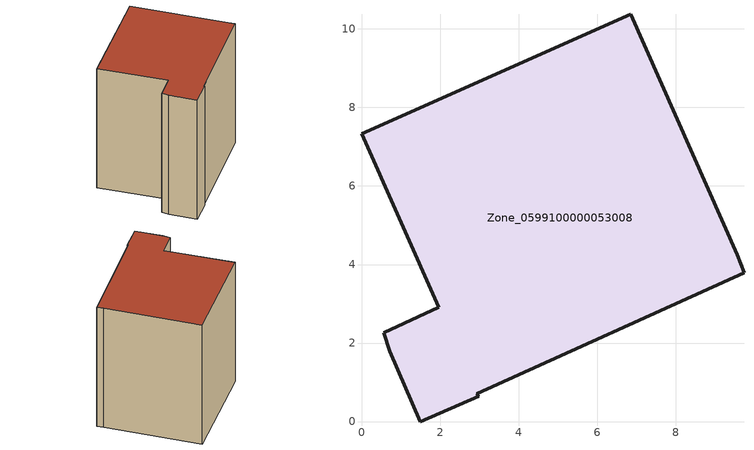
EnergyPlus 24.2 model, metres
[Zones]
Zone_0599100000053008
 floor ground (C_G): 1.97,2.91 0,7.33 6.86,10.37 9.57,4.25 9.74,3.79 2.94,0.71 2.98,0.65 1.49,0 0.72,1.79 0.56,2.26 z3.44
 wall outside (C_F): 0,7.33 1.97,2.91 0.56,2.26 0.72,1.79 1.49,0 2.98,0.65 2.94,0.71 9.74,3.79 9.57,4.25 6.86,10.37 0,7.33 z3.44:12.86
 roof outside (C_R): 2.94,0.71 9.74,3.79 9.57,4.25 6.86,10.37 0,7.33 1.97,2.91 0.56,2.26 0.72,1.79 1.49,0 2.98,0.65 z12.86
[BUILDING]
Pand.0599100000053008: North Axis=0; Terrain=City; Loads Convergence Tolerance Value=0.04; Temperature Convergence Tolerance Value=0.4; Solar Distribution=FullExterior; Maximum Number of Warmup Days=25; Minimum Number of Warmup Days=1
[Site:Location]
Rotterdam.The.Hague.AP_ZH_NLD Design_Conditions: Latitude=51.96; Longitude=4.45; Time Zone=1; Elevation=-4.5
[SITE:GROUNDTEMPERATURE:BUILDINGSURFACE]
18, 18, 18, 18, 18, 18, 18, 18, 18, 18, 18, 18
[MATERIAL] Thermal Absorptance=0.9; Solar Absorptance=0.7; Visible Absorptance=0.7
Name | Roughness | Thickness | Conductivity | Density | Specific Heat
G.TC.1946 | MediumSmooth | 0.15 | 1 | 540 | 1210
F.TC.1946 | Rough | 0.3 | 0.857143 | 1920 | 840
R.TC.1946 | MediumRough | 0.2 | 0.909091 | 1500 | 1000
[CONSTRUCTION]
C_G: G.TC.1946
C_F: F.TC.1946
C_R: R.TC.1946
[ZONE]
Zone_0599100000053008: Type=1; Multiplier=1; Ceiling Height=Autocalculate; Volume=Autocalculate; Floor Area=autocalculate; Part of Total Floor Area=Yes
[ZONEINFILTRATION:DESIGNFLOWRATE]
Infil_Zone_0599100000053008: Zone or ZoneList or Space or SpaceList=Zone_0599100000053008; Schedule=AlwaysOn; Design Flow Rate Calculation Method=Flow/Area; Flow Rate per Floor Area=0.003; Constant Term Coefficient=1; Temperature Term Coefficient=0; Velocity Term Coefficient=0; Velocity Squared Term Coefficient=0
[HVACTEMPLATE:ZONE:IDEALLOADSAIRSYSTEM]
Zone_0599100000053008: Maximum Heating Supply Air Temperature=50; Minimum Cooling Supply Air Temperature=13; Maximum Heating Supply Air Humidity Ratio=0.0156; Minimum Cooling Supply Air Humidity Ratio=0.0077; Heating Limit=NoLimit; Cooling Limit=NoLimit; Dehumidification Control Type=ConstantSensibleHeatRatio; Cooling Sensible Heat Ratio=0.7; Dehumidification Setpoint=60; Humidification Control Type=None; Humidification Setpoint=30; Outdoor Air Method=None; Outdoor Air Flow Rate per Person=0.00944; Outdoor Air Flow Rate per Zone Floor Area=0; Outdoor Air Flow Rate per Zone=0; Demand Controlled Ventilation Type=None; Outdoor Air Economizer Type=NoEconomizer; Heat Recovery Type=None; Sensible Heat Recovery Effectiveness=0.7; Latent Heat Recovery Effectiveness=0.65
[ZONECONTROL:THERMOSTAT]
ThermostatControl_Zone_0599100000053008: Zone or ZoneList=Zone_0599100000053008; Control Type Schedule=DualSetpointControlType; Control 1=Thermostat_Zone_0599100000053008; Temperature Difference Between Cutout And Setpoint=0
[THERMOSTATSETPOINT:DUALSETPOINT]
Thermostat_Zone_0599100000053008: Heating Setpoint Temperature Schedule=HeatingSetpoint_Zone_0599100000053008; Cooling Setpoint Temperature Schedule=CoolingSetpoint_Zone_0599100000053008
[SCHEDULE:COMPACT]
HeatingSetpoint_Zone_0599100000053008: Through: 12/31, For: AllDays, Until: 24:00, 21
CoolingSetpoint_Zone_0599100000053008: Through: 12/31, For: AllDays, Until: 24:00, 24
DualSetpointControlType: Through: 12/31, For: AllDays, Until: 24:00, 4
AlwaysOn: Through: 12/31, For: AllDays, Until: 24:00, 1
